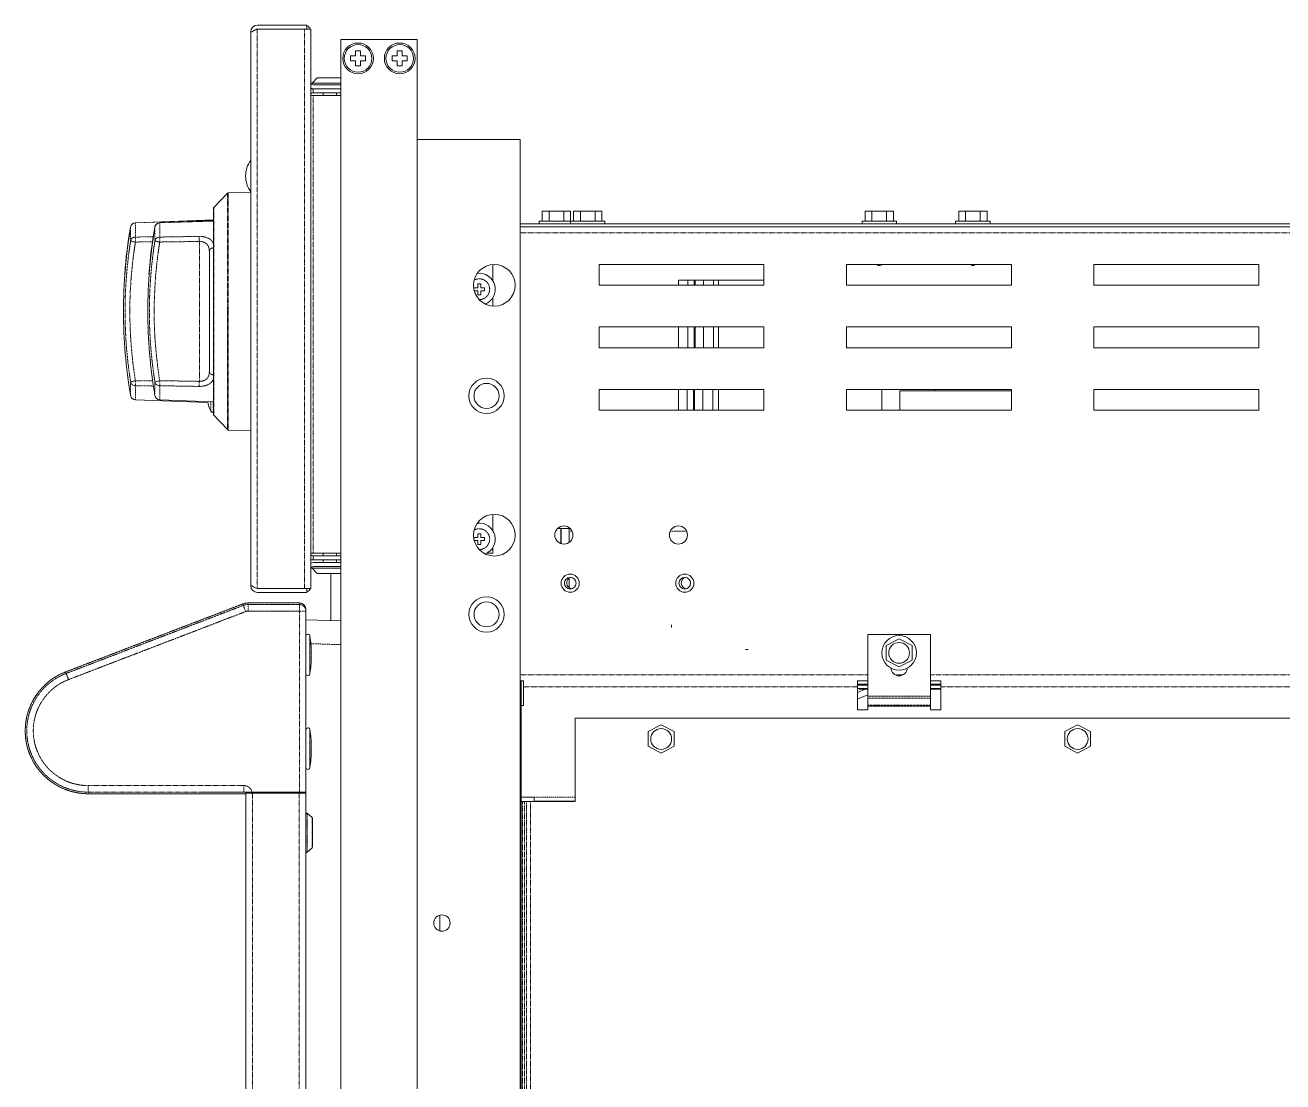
# Model space of a CAD drawing. Header units: millimetres. Extents: x 60499 to 556746, y 248297 to 497145.
# Drawn here: x 446040 to 458720, y 436680 to 447335 of the extents above; entities that cross this region are included whole.
import ezdxf

# ---------------------------------------------------------------- set-up
doc = ezdxf.new("R2010")
doc.units = ezdxf.units.MM
doc.linetypes.add('PHANTOM', pattern=[20, 10, -2, 2, -2, 2, -2])

msp = doc.modelspace()

# ---------------------------------------------------------------- linework, layer by layer
at = {"color": 7, "lineweight": 13, "ltscale": 0.03937}
for p, q in [((448314, 441681), (448314, 447269)), ((448921, 441654), (448921, 447296)), ((449986, 447189), (449222, 447189)), ((449222, 423584), (449222, 447189)), ((449222, 447189), (449991, 447189)), ((449991, 423584), (449991, 447189)), ((449991, 446181), (451032, 446181)), ((451032, 446181), (451032, 424770)), ((447939, 445487), (447939, 444449)), ((447939, 445371), (447151, 445343)), ((447939, 445368), (447151, 445341)), ((451035, 445330), (462679, 445330)), ((451035, 445300), (462679, 445300)), ((447897, 445055), (447897, 443842)), ((453488, 444922), (451826, 444922)), ((455983, 444922), (454320, 444922)), ((458477, 444922), (456814, 444922)), ((453488, 444712), (451826, 444712)), ((455983, 444712), (454320, 444712)), ((458477, 444712), (456814, 444712)), ((447939, 444449), (447939, 443410)), ((453488, 444292), (451826, 444292)), ((455983, 444292), (454320, 444292)), ((458477, 444292), (456814, 444292)), ((453488, 444082), (451826, 444082)), ((455983, 444082), (454320, 444082)), ((458477, 444082), (456814, 444082)), ((447151, 443556), (447882, 443531)), ((453488, 443662), (451826, 443662)), ((455983, 443662), (454320, 443662)), ((455983, 443647), (454859, 443647)), ((458477, 443662), (456814, 443662)), ((453488, 443452), (451826, 443452)), ((455983, 443452), (454320, 443452)), ((458477, 443452), (456814, 443452)), ((448237, 441500), (446447, 440813)), ((446447, 440813), (448237, 441500)), ((448870, 441426), (448870, 439601)), ((448870, 441303), (448870, 439590)), ((451039, 440475), (451039, 424769)), ((451584, 440347), (451584, 439507)), ((451584, 440347), (467001, 440347)), ((448263, 439585), (446675, 439585)), ((448263, 439590), (448263, 423046)), ((448870, 439590), (448870, 423214))]:
    msp.add_line(p, q, dxfattribs=at)
at = {"color": 7, "lineweight": 13, "ltscale": 0.00033329}
for p, q in [((448314, 447269), (448325, 447269)), ((448314, 441681), (448325, 441681))]:
    msp.add_line(p, q, dxfattribs=at)
at = {"color": 7, "linetype": 'PHANTOM', "lineweight": 13, "ltscale": 0.03937}
for p, q in [((448380, 447296), (448380, 441654)), ((448855, 441654), (448855, 447296)), ((448942, 446627), (448942, 442009)), ((448078, 444449), (448078, 445641)), ((448087, 444449), (448087, 445645)), ((447942, 445496), (447942, 444449)), ((451032, 445240), (462706, 445240)), ((447796, 445154), (447796, 444449)), ((447796, 444449), (447796, 443743)), ((447942, 444449), (447942, 443401)), ((448078, 443256), (448078, 444449)), ((448087, 443252), (448087, 444449)), ((448237, 441500), (446447, 440813)), ((446453, 440798), (448240, 441484)), ((446477, 440736), (448263, 441422)), ((448804, 441426), (448804, 439601)), ((451032, 440783), (454536, 440783)), ((455166, 440783), (462094, 440783)), ((454431, 440662), (451065, 440662)), ((461989, 440662), (455270, 440662)), ((448246, 439667), (446675, 439667)), ((447845, 439601), (446675, 439601)), ((446675, 439585), (448263, 439585)), ((448332, 439590), (448332, 423046)), ((448801, 439590), (448801, 423212)), ((451055, 425019), (451055, 439507)), ((451074, 425019), (451074, 439507)), ((451093, 439507), (451093, 425019)), ((451135, 439507), (451135, 425019))]:
    msp.add_line(p, q, dxfattribs=at)
at = {"color": 7, "lineweight": 13, "ltscale": 0.01415}
for p, q in [((448380, 447296), (448855, 447296)), ((448855, 441654), (448380, 441654))]:
    msp.add_line(p, q, dxfattribs=at)
at = {"color": 7, "lineweight": 13, "ltscale": 0.0149}
for p, q in [((448881, 447335), (448381, 447335)), ((448881, 447296), (448381, 447296)), ((448381, 441614), (448881, 441614))]:
    msp.add_line(p, q, dxfattribs=at)
at = {"color": 7, "lineweight": 13, "ltscale": 0.00195}
msp.add_line((448855, 447296), (448921, 447296), dxfattribs=at)
at = {"color": 7, "lineweight": 13, "ltscale": 0.001175}
for p, q in [((448881, 447335), (448881, 447296)), ((448881, 441614), (448881, 441654))]:
    msp.add_line(p, q, dxfattribs=at)
at = {"color": 7, "lineweight": 13, "ltscale": 0.0015}
for p, q in [((449320, 447025), (449320, 446975)), ((449371, 447025), (449320, 447025)), ((449320, 446975), (449371, 446975)), ((449371, 447076), (449371, 447025)), ((449421, 447076), (449371, 447076)), ((449371, 446975), (449371, 446925)), ((449421, 447025), (449421, 447076)), ((449472, 447025), (449421, 447025)), ((449421, 446975), (449472, 446975)), ((449421, 446925), (449421, 446975)), ((449472, 446975), (449472, 447025)), ((449740, 447025), (449740, 446975)), ((449791, 447025), (449740, 447025)), ((449740, 446975), (449791, 446975)), ((449791, 447076), (449791, 447025)), ((449841, 447076), (449791, 447076)), ((449791, 446975), (449791, 446925)), ((449841, 447025), (449841, 447076)), ((449891, 447025), (449841, 447025)), ((449841, 446975), (449891, 446975)), ((449841, 446925), (449841, 446975)), ((449891, 446975), (449891, 447025)), ((449371, 446925), (449421, 446925)), ((449791, 446925), (449841, 446925))]:
    msp.add_line(p, q, dxfattribs=at)
at = {"color": 7, "lineweight": 13, "ltscale": 0.002227}
for p, q in [((448985, 446804), (448932, 446751)), ((448985, 446804), (448932, 446751)), ((448985, 441805), (448932, 441858))]:
    msp.add_line(p, q, dxfattribs=at)
at = {"color": 7, "lineweight": 13, "ltscale": 0.005313}
for p, q in [((448932, 446751), (449110, 446751)), ((448932, 441858), (449110, 441858))]:
    msp.add_line(p, q, dxfattribs=at)
at = {"color": 7, "lineweight": 13, "ltscale": 0.000414751}
msp.add_line((448932, 446751), (448932, 446737), dxfattribs=at)
at = {"color": 7, "lineweight": 13, "ltscale": 0.004881}
msp.add_line((449110, 446733), (448946, 446733), dxfattribs=at)
at = {"color": 7, "lineweight": 13, "ltscale": 0.0082}
for p, q in [((448947, 446733), (449222, 446733)), ((448947, 446693), (449222, 446693)), ((449222, 441916), (448947, 441916)), ((449222, 441876), (448947, 441876))]:
    msp.add_line(p, q, dxfattribs=at)
at = {"color": 7, "lineweight": 13, "ltscale": 0.003738}
for p, q in [((448985, 446804), (449110, 446804)), ((448985, 441805), (449110, 441805))]:
    msp.add_line(p, q, dxfattribs=at)
at = {"color": 7, "lineweight": 13, "ltscale": 0.003325}
for p, q in [((449222, 446804), (449110, 446804)), ((449222, 446751), (449110, 446751)), ((449222, 446733), (449110, 446733)), ((449222, 441858), (449110, 441858)), ((449222, 441805), (449110, 441805))]:
    msp.add_line(p, q, dxfattribs=at)
at = {"color": 7, "lineweight": 13, "ltscale": 0.00062501}
for p, q in [((448921, 446627), (448942, 446627)), ((448921, 442009), (448942, 442009))]:
    msp.add_line(p, q, dxfattribs=at)
at = {"color": 7, "lineweight": 13, "ltscale": 0.0012}
for p, q in [((448942, 446693), (448942, 446653)), ((448942, 441943), (448942, 441983)), ((448870, 441416), (448870, 441375))]:
    msp.add_line(p, q, dxfattribs=at)
at = {"color": 7, "lineweight": 13, "ltscale": 0.00835}
for p, q in [((448942, 446693), (449222, 446693)), ((449222, 446653), (448942, 446653)), ((448942, 446627), (449222, 446627)), ((449222, 442009), (448942, 442009)), ((448942, 441983), (449222, 441983)), ((448942, 441943), (449222, 441943))]:
    msp.add_line(p, q, dxfattribs=at)
at = {"color": 7, "lineweight": 13, "ltscale": 0.000775014}
for p, q in [((449043, 446653), (449043, 446627)), ((449178, 446653), (449178, 446627)), ((449178, 446653), (449178, 446627)), ((451222, 445332), (451222, 445358)), ((451537, 445332), (451537, 445358)), ((451885, 445332), (451885, 445358)), ((449043, 441983), (449043, 442009)), ((449178, 441983), (449178, 442009)), ((449178, 441983), (449178, 442009))]:
    msp.add_line(p, q, dxfattribs=at)
at = {"color": 7, "lineweight": 13, "ltscale": 0.004688}
for q in [(448314, 445971), (448314, 445656)]:
    msp.add_line((448314, 445813), q, dxfattribs=at)
at = {"color": 7, "lineweight": 13, "ltscale": 1.30961e-05}
msp.add_line((448314, 445944), (448314, 445944), dxfattribs=at)
at = {"color": 7, "lineweight": 13, "ltscale": 1.33364e-05}
for p, q in [((448314, 445944), (448314, 445944)), ((448314, 445682), (448314, 445682))]:
    msp.add_line(p, q, dxfattribs=at)
at = {"color": 7, "lineweight": 13, "ltscale": 0.005906}
for p, q in [((447942, 445496), (448078, 445641)), ((447942, 443401), (448078, 443256))]:
    msp.add_line(p, q, dxfattribs=at)
at = {"color": 7, "lineweight": 13, "ltscale": 0.00678}
for p, q in [((448087, 445645), (448314, 445649)), ((448087, 445645), (448314, 445649)), ((448087, 443252), (448314, 443248))]:
    msp.add_line(p, q, dxfattribs=at)
at = {"color": 7, "lineweight": 13, "ltscale": 0.003}
for p, q in [((451253, 445358), (451253, 445459)), ((451322, 445358), (451322, 445459)), ((451470, 445358), (451470, 445459)), ((451539, 445358), (451539, 445459)), ((451568, 445358), (451568, 445459)), ((451637, 445358), (451637, 445459)), ((451785, 445358), (451785, 445459)), ((451854, 445358), (451854, 445459)), ((454508, 445358), (454508, 445459)), ((454576, 445358), (454576, 445459)), ((454724, 445358), (454724, 445459)), ((454793, 445358), (454793, 445459)), ((455452, 445358), (455452, 445459)), ((455521, 445358), (455521, 445459)), ((455669, 445358), (455669, 445459)), ((455738, 445358), (455738, 445459))]:
    msp.add_line(p, q, dxfattribs=at)
at = {"color": 7, "lineweight": 13, "ltscale": 0.002047}
for p, q in [((451253, 445459), (451322, 445459)), ((451568, 445459), (451637, 445459)), ((454508, 445459), (454576, 445459)), ((455452, 445459), (455521, 445459))]:
    msp.add_line(p, q, dxfattribs=at)
at = {"color": 7, "lineweight": 13, "ltscale": 0.004405}
for p, q in [((451322, 445459), (451470, 445459)), ((451637, 445459), (451785, 445459)), ((454576, 445459), (454724, 445459)), ((455521, 445459), (455669, 445459)), ((454851, 441148), (454720, 441079)), ((454982, 441079), (454851, 441148)), ((454720, 441079), (454720, 440931)), ((454982, 440931), (454982, 441079)), ((454720, 440931), (454851, 440863)), ((454851, 440863), (454982, 440931)), ((452452, 440280), (452321, 440211)), ((452583, 440211), (452452, 440280)), ((456651, 440280), (456520, 440211)), ((456782, 440211), (456651, 440280)), ((452321, 440211), (452321, 440063)), ((452583, 440063), (452583, 440211)), ((456520, 440211), (456520, 440063)), ((456782, 440063), (456782, 440211)), ((452321, 440063), (452452, 439994)), ((452452, 439994), (452583, 440063)), ((456520, 440063), (456651, 439994)), ((456651, 439994), (456782, 440063))]:
    msp.add_line(p, q, dxfattribs=at)
at = {"color": 7, "lineweight": 13, "ltscale": 0.002048}
for p, q in [((451470, 445459), (451539, 445459)), ((451785, 445459), (451854, 445459)), ((454724, 445459), (454793, 445459)), ((455669, 445459), (455738, 445459))]:
    msp.add_line(p, q, dxfattribs=at)
at = {"color": 7, "linetype": 'PHANTOM', "lineweight": 13, "ltscale": 1.32163e-06}
for p, q in [((447151, 445341), (447151, 445341)), ((447396, 445341), (447396, 445341))]:
    msp.add_line(p, q, dxfattribs=at)
at = {"color": 7, "linetype": 'PHANTOM', "lineweight": 13, "ltscale": 0.004237}
for p, q in [((447151, 445198), (447151, 445341)), ((447396, 445198), (447396, 445341))]:
    msp.add_line(p, q, dxfattribs=at)
at = {"color": 7, "lineweight": 13, "ltscale": 0.016161}
msp.add_line((447939, 445362), (447396, 445343), dxfattribs=at)
at = {"color": 7, "lineweight": 13, "ltscale": 0.016158}
for p, q in [((447939, 445360), (447396, 445341)), ((447396, 443556), (447939, 443538))]:
    msp.add_line(p, q, dxfattribs=at)
at = {"color": 7, "lineweight": 13, "ltscale": 0.005174}
for p, q in [((451396, 445358), (451222, 445358)), ((451711, 445358), (451537, 445358)), ((454650, 445358), (454477, 445358)), ((455595, 445358), (455421, 445358))]:
    msp.add_line(p, q, dxfattribs=at)
at = {"color": 7, "lineweight": 13, "ltscale": 0.001515}
for p, q in [((451273, 445332), (451222, 445332)), ((451273, 445330), (451222, 445330)), ((451588, 445332), (451537, 445332)), ((451588, 445330), (451537, 445330)), ((454528, 445332), (454477, 445332)), ((454528, 445330), (454477, 445330)), ((455472, 445332), (455421, 445332)), ((455472, 445330), (455421, 445330))]:
    msp.add_line(p, q, dxfattribs=at)
at = {"color": 7, "lineweight": 13, "ltscale": 6.24769e-05}
for p, q in [((451222, 445332), (451222, 445330)), ((451273, 445332), (451273, 445330)), ((451346, 445332), (451346, 445330)), ((451388, 445332), (451388, 445330)), ((451396, 445332), (451396, 445330)), ((451404, 445332), (451404, 445330)), ((451446, 445332), (451446, 445330)), ((451519, 445332), (451519, 445330)), ((451537, 445332), (451537, 445330)), ((451588, 445332), (451588, 445330)), ((451661, 445332), (451661, 445330)), ((451703, 445332), (451703, 445330)), ((451711, 445332), (451711, 445330)), ((451719, 445332), (451719, 445330)), ((451761, 445332), (451761, 445330)), ((451834, 445332), (451834, 445330)), ((451885, 445332), (451885, 445330))]:
    msp.add_line(p, q, dxfattribs=at)
at = {"color": 7, "lineweight": 13, "ltscale": 0.003659}
for p, q in [((451396, 445332), (451273, 445332)), ((451711, 445332), (451588, 445332)), ((454650, 445332), (454528, 445332)), ((454773, 445332), (454650, 445332)), ((455595, 445332), (455472, 445332))]:
    msp.add_line(p, q, dxfattribs=at)
at = {"color": 7, "lineweight": 13, "ltscale": 0.002173}
for p, q in [((451346, 445330), (451273, 445330)), ((451661, 445330), (451588, 445330)), ((451834, 445330), (451761, 445330)), ((454601, 445330), (454528, 445330)), ((455545, 445330), (455472, 445330))]:
    msp.add_line(p, q, dxfattribs=at)
at = {"color": 7, "lineweight": 13, "ltscale": 0.000246664}
for p, q in [((451396, 445330), (451388, 445330)), ((455595, 445330), (455587, 445330))]:
    msp.add_line(p, q, dxfattribs=at)
at = {"color": 7, "lineweight": 13, "ltscale": 0.004303}
msp.add_line((451396, 445358), (451541, 445358), dxfattribs=at)
at = {"color": 7, "lineweight": 13, "ltscale": 0.00366}
for p, q in [((451519, 445332), (451396, 445332)), ((451834, 445332), (451711, 445332)), ((455718, 445332), (455595, 445332))]:
    msp.add_line(p, q, dxfattribs=at)
at = {"color": 7, "lineweight": 13, "ltscale": 0.000247745}
for p, q in [((451404, 445330), (451396, 445330)), ((455604, 445330), (455595, 445330))]:
    msp.add_line(p, q, dxfattribs=at)
at = {"color": 7, "lineweight": 13, "ltscale": 0.002172}
for p, q in [((451519, 445330), (451446, 445330)), ((454773, 445330), (454700, 445330)), ((455718, 445330), (455645, 445330))]:
    msp.add_line(p, q, dxfattribs=at)
at = {"color": 7, "lineweight": 13, "ltscale": 0.000540906}
msp.add_line((451537, 445332), (451519, 445332), dxfattribs=at)
at = {"color": 7, "lineweight": 13, "ltscale": 0.000540786}
msp.add_line((451537, 445330), (451519, 445330), dxfattribs=at)
at = {"color": 7, "lineweight": 13, "ltscale": 0.000246784}
for p, q in [((451711, 445330), (451703, 445330)), ((454650, 445330), (454642, 445330))]:
    msp.add_line(p, q, dxfattribs=at)
at = {"color": 7, "lineweight": 13, "ltscale": 0.005176}
for p, q in [((451711, 445358), (451885, 445358)), ((454650, 445358), (454824, 445358)), ((455595, 445358), (455769, 445358))]:
    msp.add_line(p, q, dxfattribs=at)
at = {"color": 7, "lineweight": 13, "ltscale": 0.000247625}
for p, q in [((451719, 445330), (451711, 445330)), ((454659, 445330), (454650, 445330))]:
    msp.add_line(p, q, dxfattribs=at)
at = {"color": 7, "lineweight": 13, "ltscale": 0.001516}
for p, q in [((451885, 445332), (451834, 445332)), ((451885, 445330), (451834, 445330)), ((454824, 445332), (454773, 445332)), ((454824, 445330), (454773, 445330)), ((455769, 445332), (455718, 445332)), ((455769, 445330), (455718, 445330))]:
    msp.add_line(p, q, dxfattribs=at)
at = {"color": 7, "lineweight": 13, "ltscale": 0.000774954}
for p, q in [((454477, 445332), (454477, 445358)), ((454824, 445332), (454824, 445358)), ((455421, 445332), (455421, 445358)), ((455769, 445332), (455769, 445358)), ((448855, 441654), (448881, 441654))]:
    msp.add_line(p, q, dxfattribs=at)
at = {"color": 7, "lineweight": 13, "ltscale": 6.2537e-05}
for p, q in [((454477, 445332), (454477, 445330)), ((454528, 445332), (454528, 445330)), ((454601, 445332), (454601, 445330)), ((454642, 445332), (454642, 445330)), ((454650, 445332), (454650, 445330)), ((454659, 445332), (454659, 445330)), ((454700, 445332), (454700, 445330)), ((454773, 445332), (454773, 445330)), ((454824, 445332), (454824, 445330)), ((455421, 445332), (455421, 445330)), ((455472, 445332), (455472, 445330)), ((455545, 445332), (455545, 445330)), ((455587, 445332), (455587, 445330)), ((455595, 445332), (455595, 445330)), ((455604, 445332), (455604, 445330)), ((455645, 445332), (455645, 445330)), ((455718, 445332), (455718, 445330)), ((455769, 445332), (455769, 445330))]:
    msp.add_line(p, q, dxfattribs=at)
at = {"color": 7, "linetype": 'PHANTOM', "lineweight": 13, "ltscale": 0.004038}
for p, q in [((447103, 445299), (447103, 445163)), ((447348, 445299), (447348, 445163))]:
    msp.add_line(p, q, dxfattribs=at)
at = {"color": 7, "linetype": 'PHANTOM', "lineweight": 13, "ltscale": 0.00533}
msp.add_line((447151, 445198), (447330, 445201), dxfattribs=at)
at = {"color": 7, "linetype": 'PHANTOM', "lineweight": 13, "ltscale": 0.00151}
for p, q in [((447151, 445198), (447151, 445148)), ((447396, 445198), (447396, 445148))]:
    msp.add_line(p, q, dxfattribs=at)
at = {"color": 7, "linetype": 'PHANTOM', "lineweight": 13, "ltscale": 0.011884}
for p, q in [((447396, 445198), (447796, 445205)), ((447796, 443692), (447396, 443699))]:
    msp.add_line(p, q, dxfattribs=at)
at = {"color": 7, "lineweight": 13, "ltscale": 0.00010537}
msp.add_line((451032, 445300), (451035, 445300), dxfattribs=at)
at = {"color": 7, "linetype": 'PHANTOM', "lineweight": 13, "ltscale": 0.005109}
msp.add_line((447151, 445148), (447323, 445150), dxfattribs=at)
at = {"color": 7, "linetype": 'PHANTOM', "lineweight": 13, "ltscale": 0.011883}
for p, q in [((447396, 445148), (447796, 445154)), ((447796, 443743), (447396, 443750))]:
    msp.add_line(p, q, dxfattribs=at)
at = {"color": 7, "lineweight": 13, "ltscale": 7.50649e-05}
msp.add_line((447045, 444825), (447043, 444825), dxfattribs=at)
at = {"color": 7, "lineweight": 13, "ltscale": 7.49451e-05}
msp.add_line((447290, 444825), (447288, 444825), dxfattribs=at)
at = {"color": 7, "lineweight": 13, "ltscale": 0.004901}
for p, q in [((450755, 444756), (450755, 444921)), ((450755, 442237), (450755, 442402))]:
    msp.add_line(p, q, dxfattribs=at)
at = {"color": 7, "lineweight": 13, "ltscale": 0.00625}
for p, q in [((451826, 444922), (451826, 444712)), ((453488, 444922), (453488, 444712)), ((454320, 444922), (454320, 444712)), ((455983, 444922), (455983, 444712)), ((456814, 444922), (456814, 444712)), ((458477, 444922), (458477, 444712)), ((451826, 444292), (451826, 444082)), ((452625, 444082), (452625, 444292)), ((452721, 444082), (452721, 444292)), ((452784, 444292), (452784, 444082)), ((452794, 444082), (452794, 444292)), ((452878, 444082), (452878, 444292)), ((452979, 444082), (452979, 444292)), ((453029, 444082), (453029, 444292)), ((453488, 444292), (453488, 444082)), ((454320, 444292), (454320, 444082)), ((455983, 444292), (455983, 444082)), ((456814, 444292), (456814, 444082)), ((458477, 444292), (458477, 444082)), ((451826, 443662), (451826, 443452)), ((452625, 443452), (452625, 443662)), ((452714, 443452), (452714, 443662)), ((452778, 443662), (452778, 443452)), ((452788, 443452), (452788, 443662)), ((452871, 443452), (452871, 443662)), ((452972, 443452), (452972, 443662)), ((453029, 443452), (453029, 443662)), ((453488, 443662), (453488, 443452)), ((454320, 443662), (454320, 443452)), ((454675, 443452), (454675, 443662)), ((455983, 443662), (455983, 443452)), ((456814, 443662), (456814, 443452)), ((458477, 443662), (458477, 443452))]:
    msp.add_line(p, q, dxfattribs=at)
at = {"color": 7, "lineweight": 13, "ltscale": 0.000187431}
for p, q in [((454650, 444913), (454644, 444913)), ((455595, 444913), (455589, 444913))]:
    msp.add_line(p, q, dxfattribs=at)
at = {"color": 7, "lineweight": 13, "ltscale": 0.000187551}
for p, q in [((454657, 444913), (454650, 444913)), ((455602, 444913), (455595, 444913))]:
    msp.add_line(p, q, dxfattribs=at)
at = {"color": 7, "lineweight": 13, "ltscale": 0.001187}
for p, q in [((450603, 444727), (450603, 444687)), ((450633, 444687), (450633, 444727)), ((450603, 444687), (450563, 444687)), ((450603, 444657), (450603, 444617)), ((450633, 444617), (450633, 444657)), ((450603, 442167), (450563, 442167)), ((450603, 442138), (450603, 442098)), ((450633, 442098), (450633, 442138))]:
    msp.add_line(p, q, dxfattribs=at)
at = {"color": 7, "lineweight": 13, "ltscale": 0.000875037}
for p, q in [((450633, 444727), (450603, 444727)), ((450603, 444617), (450633, 444617)), ((450633, 442207), (450603, 442207)), ((450603, 442098), (450633, 442098))]:
    msp.add_line(p, q, dxfattribs=at)
at = {"color": 7, "lineweight": 13, "ltscale": 0.002845}
msp.add_line((452625, 444763), (452721, 444763), dxfattribs=at)
at = {"color": 7, "lineweight": 13, "ltscale": 0.001527}
for p, q in [((452625, 444712), (452625, 444763)), ((452721, 444712), (452721, 444763)), ((452784, 444763), (452784, 444712)), ((452794, 444712), (452794, 444763)), ((452878, 444712), (452878, 444763)), ((452979, 444712), (452979, 444763)), ((453029, 444712), (453029, 444763))]:
    msp.add_line(p, q, dxfattribs=at)
at = {"color": 7, "lineweight": 13, "ltscale": 0.001885}
msp.add_line((452784, 444763), (452721, 444763), dxfattribs=at)
at = {"color": 7, "lineweight": 13, "ltscale": 0.000291839}
msp.add_line((452794, 444763), (452784, 444763), dxfattribs=at)
at = {"color": 7, "lineweight": 13, "ltscale": 0.002485}
msp.add_line((452794, 444763), (452878, 444763), dxfattribs=at)
at = {"color": 7, "lineweight": 13, "ltscale": 0.003013}
msp.add_line((452979, 444763), (452878, 444763), dxfattribs=at)
at = {"color": 7, "lineweight": 13, "ltscale": 0.001481}
msp.add_line((452979, 444763), (453029, 444763), dxfattribs=at)
at = {"color": 7, "lineweight": 13, "ltscale": 0.013692}
msp.add_line((453029, 444763), (453488, 444763), dxfattribs=at)
at = {"color": 7, "lineweight": 13, "ltscale": 0.000371017}
for p, q in [((450563, 444687), (450563, 444674)), ((450563, 442167), (450563, 442155))]:
    msp.add_line(p, q, dxfattribs=at)
at = {"color": 7, "lineweight": 13, "ltscale": 0.001074}
for p, q in [((450567, 444657), (450603, 444657)), ((450567, 442138), (450603, 442138))]:
    msp.add_line(p, q, dxfattribs=at)
at = {"color": 7, "lineweight": 13, "ltscale": 0.001188}
for p, q in [((450672, 444687), (450633, 444687)), ((450633, 444657), (450672, 444657)), ((450603, 442207), (450603, 442167)), ((450633, 442167), (450633, 442207)), ((450672, 442167), (450633, 442167)), ((450633, 442138), (450672, 442138))]:
    msp.add_line(p, q, dxfattribs=at)
at = {"color": 7, "lineweight": 13, "ltscale": 0.000874977}
for p, q in [((450672, 444657), (450672, 444687)), ((450672, 442138), (450672, 442167))]:
    msp.add_line(p, q, dxfattribs=at)
at = {"color": 7, "lineweight": 13, "ltscale": 0.002541}
msp.add_line((450755, 444502), (450755, 444588), dxfattribs=at)
at = {"color": 7, "linetype": 'PHANTOM', "lineweight": 13, "ltscale": 0.00404}
for p, q in [((447103, 443734), (447103, 443598)), ((447348, 443734), (447348, 443598))]:
    msp.add_line(p, q, dxfattribs=at)
at = {"color": 7, "linetype": 'PHANTOM', "lineweight": 13, "ltscale": 0.005186}
msp.add_line((447325, 443747), (447151, 443750), dxfattribs=at)
at = {"color": 7, "linetype": 'PHANTOM', "lineweight": 13, "ltscale": 0.005407}
msp.add_line((447333, 443696), (447151, 443699), dxfattribs=at)
at = {"color": 7, "linetype": 'PHANTOM', "lineweight": 13, "ltscale": 0.004238}
for p, q in [((447151, 443556), (447151, 443699)), ((447396, 443556), (447396, 443699))]:
    msp.add_line(p, q, dxfattribs=at)
at = {"color": 7, "lineweight": 13, "ltscale": 0.005777}
msp.add_line((454859, 443452), (454859, 443647), dxfattribs=at)
at = {"color": 7, "lineweight": 13, "ltscale": 0.000473383}
msp.add_line((455212, 443647), (455212, 443662), dxfattribs=at)
at = {"color": 7, "linetype": 'PHANTOM', "lineweight": 13, "ltscale": 0.002852}
msp.add_line((447913, 443443), (447913, 443538), dxfattribs=at)
at = {"color": 7, "linetype": 'PHANTOM', "lineweight": 13, "ltscale": 0.003259}
msp.add_line((447936, 443428), (447936, 443538), dxfattribs=at)
at = {"color": 7, "lineweight": 13, "ltscale": 7.49723e-05}
msp.add_line((447936, 443428), (447939, 443428), dxfattribs=at)
at = {"color": 7, "lineweight": 13, "ltscale": 0.003511}
msp.add_line((451525, 442259), (451407, 442259), dxfattribs=at)
at = {"color": 7, "lineweight": 13, "ltscale": 0.004527}
msp.add_line((451442, 442259), (451442, 442107), dxfattribs=at)
at = {"color": 7, "lineweight": 13, "ltscale": 5.86322e-05}
for p, q in [((451444, 442202), (451442, 442202)), ((451444, 442172), (451442, 442172))]:
    msp.add_line(p, q, dxfattribs=at)
at = {"color": 7, "lineweight": 13, "ltscale": 0.004546}
msp.add_line((451444, 442259), (451444, 442106), dxfattribs=at)
at = {"color": 7, "lineweight": 13, "ltscale": 0.001033}
msp.add_line((451525, 442268), (451525, 442233), dxfattribs=at)
at = {"color": 7, "lineweight": 13, "ltscale": 0.003374}
msp.add_line((451525, 442233), (451525, 442120), dxfattribs=at)
at = {"color": 7, "linetype": 'PHANTOM', "lineweight": 13, "ltscale": 0.000857496}
msp.add_line((451525, 442233), (451554, 442233), dxfattribs=at)
at = {"color": 7, "linetype": 'PHANTOM', "lineweight": 13, "ltscale": 0.004922}
msp.add_line((452543, 442233), (452709, 442233), dxfattribs=at)
at = {"color": 7, "lineweight": 13, "ltscale": 0.001762}
msp.add_line((450755, 442009), (450755, 442068), dxfattribs=at)
at = {"color": 7, "lineweight": 13, "ltscale": 0.000800005}
for p, q in [((449043, 441916), (449043, 441943)), ((449178, 441916), (449178, 441943))]:
    msp.add_line(p, q, dxfattribs=at)
at = {"color": 7, "lineweight": 13, "ltscale": 0.000799525}
msp.add_line((449178, 441916), (449178, 441943), dxfattribs=at)
at = {"color": 7, "lineweight": 13, "ltscale": 0.00192}
msp.add_line((450755, 442009), (450690, 442009), dxfattribs=at)
at = {"color": 7, "lineweight": 13, "ltscale": 0.000414691}
msp.add_line((448932, 441858), (448932, 441872), dxfattribs=at)
at = {"color": 7, "lineweight": 13, "ltscale": 0.014097}
msp.add_line((449120, 441331), (449120, 441805), dxfattribs=at)
at = {"color": 7, "lineweight": 13, "ltscale": 0.000173614}
msp.add_line((448314, 441681), (448320, 441681), dxfattribs=at)
at = {"color": 7, "lineweight": 13, "ltscale": 0.002882}
msp.add_line((451525, 441758), (451525, 441661), dxfattribs=at)
at = {"color": 7, "linetype": 'PHANTOM', "lineweight": 13, "ltscale": 0.000484621}
msp.add_line((448237, 441500), (448240, 441484), dxfattribs=at)
at = {"color": 7, "linetype": 'PHANTOM', "lineweight": 13, "ltscale": 0.001975}
for p, q in [((448240, 441484), (448263, 441422)), ((448288, 441493), (448288, 441426)), ((448804, 441426), (448804, 441493)), ((448870, 441426), (448804, 441426)), ((446453, 440798), (446477, 440736)), ((446675, 439601), (446675, 439667)), ((448246, 439601), (448246, 439667))]:
    msp.add_line(p, q, dxfattribs=at)
at = {"color": 7, "lineweight": 13, "ltscale": 0.015453}
for p, q in [((448804, 441509), (448285, 441509)), ((448285, 441509), (448804, 441509))]:
    msp.add_line(p, q, dxfattribs=at)
at = {"color": 7, "linetype": 'PHANTOM', "lineweight": 13, "ltscale": 0.015453}
msp.add_line((448804, 441509), (448285, 441509), dxfattribs=at)
at = {"color": 7, "linetype": 'PHANTOM', "lineweight": 13, "ltscale": 0.00048468}
msp.add_line((448285, 441509), (448288, 441493), dxfattribs=at)
at = {"color": 7, "linetype": 'PHANTOM', "lineweight": 13, "ltscale": 0.015365}
for p, q in [((448288, 441493), (448804, 441493)), ((448288, 441426), (448804, 441426))]:
    msp.add_line(p, q, dxfattribs=at)
at = {"color": 7, "linetype": 'PHANTOM', "lineweight": 13, "ltscale": 0.000476567}
msp.add_line((448804, 441509), (448804, 441493), dxfattribs=at)
at = {"color": 7, "lineweight": 13, "ltscale": 0.000476567}
msp.add_line((448870, 441442), (448870, 441426), dxfattribs=at)
at = {"color": 7, "lineweight": 13, "ltscale": 0.010482}
msp.add_line((448870, 441340), (449222, 441328), dxfattribs=at)
at = {"color": 7, "lineweight": 13, "ltscale": 0.000864164}
msp.add_line((452556, 441289), (452556, 441260), dxfattribs=at)
at = {"color": 7, "lineweight": 13, "ltscale": 0.01134}
for p, q in [((448870, 441176), (448870, 440795)), ((448870, 440231), (448870, 439850))]:
    msp.add_line(p, q, dxfattribs=at)
at = {"color": 7, "linetype": 'PHANTOM', "lineweight": 13, "ltscale": 0.011557}
for p, q in [((448909, 441180), (448909, 440791)), ((448909, 440235), (448909, 439847))]:
    msp.add_line(p, q, dxfattribs=at)
at = {"color": 7, "lineweight": 13, "ltscale": 0.000135162}
for p, q in [((448909, 441180), (448910, 441175)), ((448909, 440791), (448910, 440796)), ((448909, 440235), (448910, 440230)), ((448909, 439847), (448910, 439851))]:
    msp.add_line(p, q, dxfattribs=at)
at = {"color": 7, "linetype": 'PHANTOM', "lineweight": 13, "ltscale": 0.005646}
for p, q in [((448910, 441175), (448910, 440986)), ((448910, 440986), (448910, 440796)), ((448910, 440230), (448910, 440041)), ((448910, 440041), (448910, 439851))]:
    msp.add_line(p, q, dxfattribs=at)
at = {"color": 7, "lineweight": 13, "ltscale": 0.018535}
for p, q in [((454536, 441192), (454536, 440569)), ((455166, 441192), (455166, 440569))]:
    msp.add_line(p, q, dxfattribs=at)
at = {"color": 7, "lineweight": 13, "ltscale": 0.01875}
msp.add_line((454536, 441192), (455166, 441192), dxfattribs=at)
at = {"color": 7, "linetype": 'PHANTOM', "lineweight": 13, "ltscale": 0.008987}
msp.add_line((448920, 441098), (449222, 441088), dxfattribs=at)
at = {"color": 7, "lineweight": 13, "ltscale": 0.001178}
for p, q in [((448924, 440986), (448924, 441025)), ((448924, 440041), (448924, 440080))]:
    msp.add_line(p, q, dxfattribs=at)
at = {"color": 7, "lineweight": 13, "ltscale": 0.000800305}
msp.add_line((453302, 441039), (453329, 441039), dxfattribs=at)
at = {"color": 7, "lineweight": 13, "ltscale": 0.001035}
for p, q in [((448924, 440951), (448924, 440986)), ((448924, 440006), (448924, 440041))]:
    msp.add_line(p, q, dxfattribs=at)
at = {"color": 7, "lineweight": 13, "ltscale": 0.000736807}
for p, q in [((448924, 440986), (448924, 440961)), ((448924, 440041), (448924, 440016))]:
    msp.add_line(p, q, dxfattribs=at)
at = {"color": 7, "lineweight": 13, "ltscale": 0.000143156}
msp.add_line((448924, 440951), (448924, 440946), dxfattribs=at)
at = {"color": 7, "linetype": 'PHANTOM', "lineweight": 13, "ltscale": 0.000476485}
msp.add_line((446453, 440798), (446447, 440813), dxfattribs=at)
at = {"color": 7, "linetype": 'PHANTOM', "lineweight": 13, "ltscale": 0.002329}
msp.add_line((454811, 440783), (454890, 440783), dxfattribs=at)
at = {"color": 7, "lineweight": 13, "ltscale": 0.000975481}
msp.add_line((451032, 440723), (451065, 440723), dxfattribs=at)
at = {"color": 7, "lineweight": 13, "ltscale": 0.007398}
msp.add_line((451039, 440723), (451039, 440475), dxfattribs=at)
at = {"color": 7, "lineweight": 13, "ltscale": 0.001865}
for p, q in [((451065, 440725), (451065, 440662)), ((454431, 440725), (454431, 440662)), ((455270, 440724), (455270, 440662))]:
    msp.add_line(p, q, dxfattribs=at)
at = {"color": 7, "lineweight": 13, "ltscale": 0.005635}
msp.add_line((451065, 440662), (451065, 440473), dxfattribs=at)
at = {"color": 7, "lineweight": 13, "ltscale": 0.003125}
for p, q in [((454431, 440723), (454536, 440723)), ((454536, 440691), (454431, 440691)), ((454536, 440678), (454431, 440678)), ((454431, 440645), (454536, 440645)), ((455166, 440723), (455270, 440723)), ((455270, 440691), (455166, 440691)), ((455270, 440678), (455166, 440678)), ((455166, 440645), (455270, 440645)), ((454536, 440431), (454431, 440431)), ((455270, 440431), (455166, 440431))]:
    msp.add_line(p, q, dxfattribs=at)
at = {"color": 7, "lineweight": 13, "ltscale": 0.006885}
for p, q in [((454431, 440662), (454431, 440431)), ((455270, 440662), (455270, 440431))]:
    msp.add_line(p, q, dxfattribs=at)
at = {"color": 7, "lineweight": 13, "ltscale": 0.002523}
msp.add_line((454509, 440639), (454431, 440607), dxfattribs=at)
msp.add_line((454509, 440639), (454431, 440607), dxfattribs=at)
at = {"color": 7, "lineweight": 13, "ltscale": 0.000163341}
msp.add_line((454448, 440639), (454448, 440645), dxfattribs=at)
at = {"color": 7, "lineweight": 13, "ltscale": 0.002594}
msp.add_line((454536, 440639), (454448, 440639), dxfattribs=at)
at = {"color": 7, "lineweight": 13, "ltscale": 0.000705749}
msp.add_line((455189, 440639), (455166, 440639), dxfattribs=at)
at = {"color": 7, "lineweight": 13, "ltscale": 0.002419}
msp.add_line((455270, 440639), (455189, 440639), dxfattribs=at)
at = {"color": 7, "lineweight": 13, "ltscale": 0.00337}
msp.add_line((454536, 440582), (454431, 440540), dxfattribs=at)
at = {"color": 7, "lineweight": 13, "ltscale": 0.000637865}
for p, q in [((454536, 440569), (454536, 440548)), ((455166, 440569), (455166, 440548))]:
    msp.add_line(p, q, dxfattribs=at)
at = {"color": 7, "linetype": 'PHANTOM', "lineweight": 13, "ltscale": 0.01875}
for p, q in [((455166, 440569), (454536, 440569)), ((455166, 440548), (454536, 440548)), ((454536, 440477), (455166, 440477)), ((454536, 440467), (455166, 440467))]:
    msp.add_line(p, q, dxfattribs=at)
at = {"color": 7, "lineweight": 13, "ltscale": 0.002087}
for p, q in [((454536, 440548), (454536, 440477)), ((455166, 440548), (455166, 440477))]:
    msp.add_line(p, q, dxfattribs=at)
at = {"color": 7, "linetype": 'PHANTOM', "lineweight": 13, "ltscale": 0.000224917}
msp.add_line((451032, 440475), (451039, 440475), dxfattribs=at)
at = {"color": 7, "lineweight": 13, "ltscale": 0.000750324}
msp.add_line((451065, 440473), (451039, 440473), dxfattribs=at)
at = {"color": 7, "lineweight": 13, "ltscale": 0.000299258}
msp.add_line((454536, 440467), (454536, 440477), dxfattribs=at)
at = {"color": 7, "lineweight": 13, "ltscale": 0.001096}
for p, q in [((454536, 440467), (454536, 440431)), ((455166, 440431), (455166, 440467))]:
    msp.add_line(p, q, dxfattribs=at)
at = {"color": 7, "lineweight": 13, "ltscale": 0.000299289}
msp.add_line((455166, 440467), (455166, 440477), dxfattribs=at)
at = {"color": 7, "lineweight": 13, "ltscale": 0.000143126}
msp.add_line((448924, 440006), (448924, 440001), dxfattribs=at)
at = {"color": 7, "linetype": 'PHANTOM', "lineweight": 13, "ltscale": 0.000476507}
msp.add_line((446675, 439601), (446675, 439585), dxfattribs=at)
at = {"color": 7, "lineweight": 13, "ltscale": 0.011942}
msp.add_line((448246, 439601), (447845, 439601), dxfattribs=at)
at = {"color": 7, "lineweight": 13, "ltscale": 0.002424}
msp.add_line((448328, 439601), (448246, 439601), dxfattribs=at)
at = {"color": 7, "lineweight": 13, "ltscale": 0.000327824}
msp.add_line((448263, 439601), (448263, 439590), dxfattribs=at)
at = {"color": 7, "lineweight": 13, "ltscale": 0.00205}
for p, q in [((448263, 439590), (448332, 439590)), ((448801, 439590), (448870, 439590))]:
    msp.add_line(p, q, dxfattribs=at)
at = {"color": 7, "lineweight": 13, "ltscale": 0.000328484}
for p, q in [((448303, 439601), (448303, 439590)), ((448303, 439590), (448303, 439601)), ((448408, 439590), (448408, 439601)), ((448408, 439601), (448408, 439590)), ((448803, 439590), (448803, 439601)), ((448828, 439601), (448828, 439590)), ((448830, 439601), (448830, 439590))]:
    msp.add_line(p, q, dxfattribs=at)
at = {"color": 7, "lineweight": 13, "ltscale": 0.014176}
msp.add_line((448804, 439601), (448328, 439601), dxfattribs=at)
at = {"color": 7, "lineweight": 13, "ltscale": 0.013975}
msp.add_line((448332, 439590), (448801, 439590), dxfattribs=at)
at = {"color": 7, "lineweight": 13, "ltscale": 0.000328535}
msp.add_line((448459, 439601), (448460, 439590), dxfattribs=at)
at = {"color": 7, "linetype": 'PHANTOM', "lineweight": 13, "ltscale": 0.000328484}
msp.add_line((448790, 439590), (448790, 439601), dxfattribs=at)
at = {"color": 7, "lineweight": 13, "ltscale": 0.001975}
msp.add_line((448870, 439601), (448804, 439601), dxfattribs=at)
at = {"color": 7, "lineweight": 13, "ltscale": 0.003874}
msp.add_line((451170, 439549), (451039, 439549), dxfattribs=at)
at = {"color": 7, "lineweight": 13, "ltscale": 0.000469058}
msp.add_line((451039, 439507), (451055, 439507), dxfattribs=at)
at = {"color": 7, "lineweight": 13, "ltscale": 0.000547995}
msp.add_line((451055, 439507), (451074, 439507), dxfattribs=at)
at = {"color": 7, "lineweight": 13, "ltscale": 0.000591008}
msp.add_line((451093, 439507), (451074, 439507), dxfattribs=at)
at = {"color": 7, "lineweight": 13, "ltscale": 0.001248}
msp.add_line((451135, 439507), (451093, 439507), dxfattribs=at)
at = {"color": 7, "lineweight": 13, "ltscale": 0.013344}
msp.add_line((451135, 439507), (451584, 439507), dxfattribs=at)
at = {"color": 7, "linetype": 'PHANTOM', "lineweight": 13, "ltscale": 0.012326}
msp.add_line((451170, 439549), (451584, 439549), dxfattribs=at)
at = {"color": 7, "lineweight": 13, "ltscale": 0.00119}
msp.add_line((451170, 439509), (451170, 439549), dxfattribs=at)
at = {"color": 7, "lineweight": 13, "ltscale": 0.012326}
msp.add_line((451170, 439509), (451584, 439509), dxfattribs=at)
at = {"color": 7, "lineweight": 13, "ltscale": 0.011346}
msp.add_line((448870, 439382), (448870, 439001), dxfattribs=at)
at = {"color": 7, "linetype": 'PHANTOM', "lineweight": 13, "ltscale": 0.01171}
msp.add_line((448884, 439388), (448884, 438995), dxfattribs=at)
at = {"color": 7, "lineweight": 13, "ltscale": 0.001948}
for p, q in [((448884, 439388), (448932, 439344)), ((448884, 438995), (448932, 439040))]:
    msp.add_line(p, q, dxfattribs=at)
at = {"color": 7, "linetype": 'PHANTOM', "lineweight": 13, "ltscale": 0.009046}
msp.add_line((448932, 439040), (448932, 439344), dxfattribs=at)
at = {"color": 7, "lineweight": 13, "ltscale": 0.008317}
msp.add_line((448937, 439052), (448937, 439331), dxfattribs=at)
at = {"color": 7, "lineweight": 13, "ltscale": 0.004737}
msp.add_line((450221, 438202), (450221, 438361), dxfattribs=at)
at = {"color": 7, "lineweight": 13, "ltscale": 0.03937}
for points in [[(448325, 447269), (448341, 447278), (448353, 447284), (448380, 447296)], [(448380, 441654), (448354, 441665), (448342, 441671), (448325, 441681)], [(448921, 441654), (448920, 441654), (448920, 441654), (448912, 441654), (448855, 441654)]]:
    msp.add_lwpolyline(points, dxfattribs=at)
at = {"color": 7, "linetype": 'PHANTOM', "lineweight": 13, "ltscale": 0.03937}
for points in [[(447796, 445205), (447819, 445204), (447848, 445200), (447870, 445193), (447887, 445186), (447901, 445178), (447911, 445169), (447920, 445161), (447927, 445151), (447933, 445142), (447939, 445130)], [(447095, 444449), (447096, 444549), (447100, 444661), (447108, 444786), (447110, 444812), (447123, 444940), (447135, 445036), (447151, 445148)], [(447103, 445163), (447104, 445162), (447105, 445161), (447116, 445156), (447132, 445151), (447151, 445148)], [(447341, 444449), (447342, 444549), (447346, 444661), (447353, 444786), (447355, 444812), (447368, 444940), (447380, 445036), (447396, 445148)], [(447348, 445163), (447349, 445162), (447350, 445161), (447361, 445156), (447377, 445151), (447396, 445148)], [(447796, 445154), (447812, 445153), (447829, 445151), (447845, 445145), (447858, 445138), (447870, 445129), (447879, 445117), (447887, 445104), (447893, 445088), (447896, 445072), (447897, 445055)], [(447151, 443750), (447133, 443872), (447122, 443960), (447111, 444080), (447102, 444200), (447097, 444322), (447095, 444449)], [(447396, 443750), (447378, 443872), (447368, 443960), (447356, 444080), (447347, 444200), (447342, 444322), (447341, 444449)], [(447897, 443842), (447896, 443824), (447892, 443807), (447887, 443792), (447879, 443779), (447868, 443767), (447856, 443758), (447843, 443751), (447827, 443746), (447812, 443744), (447796, 443743)], [(447103, 443734), (447104, 443735), (447105, 443736), (447112, 443740), (447123, 443743), (447151, 443750)], [(447151, 443750), (447151, 443699), (447151, 443699)], [(447348, 443734), (447349, 443735), (447350, 443736), (447357, 443740), (447368, 443743), (447396, 443750)], [(447396, 443750), (447396, 443699), (447396, 443699)], [(447939, 443768), (447934, 443757), (447928, 443747), (447922, 443738), (447914, 443730), (447904, 443722), (447891, 443714), (447875, 443706), (447856, 443700), (447830, 443695), (447798, 443692), (447796, 443692)]]:
    msp.add_lwpolyline(points, dxfattribs=at)
at = {"color": 7, "lineweight": 13, "ltscale": 0.03937}
for centre, radius in [((449396, 447000), 155), ((449816, 447000), 155), ((450770, 444712), 210), ((450691, 443597), 178), ((450691, 443597), 126), ((450770, 442192), 210), ((451471, 442194), 91.5), ((452626, 442194), 91.5), ((451535, 441708), 91.5), ((452690, 441708), 91.5), ((451535, 441708), 58.8), ((452690, 441708), 58.8), ((450691, 441393), 178), ((450691, 441393), 126), ((454851, 441005), 174), ((454851, 441005), 105), ((452452, 440137), 105), ((456651, 440137), 105), ((450242, 438281), 82.3)]:
    msp.add_circle(centre, radius, dxfattribs=at)
for centre, radius, start, end in [((448381, 447269), 66.3, 90, 180), ((448902, 446042), 1357, 112.6062, 113.427), ((448381, 447269), 26.9, 91.8633, 134.2029), ((448855, 447270), 65.5, 23.418, 66.5823), ((449396, 447000), 139, 0, 180), ((449816, 447000), 139, 0, 180), ((449396, 447000), 139, 180, 0), ((449816, 447000), 139, 180, 0), ((448947, 446759), 26, 180, 270), ((448947, 446759), 65.5, 246.5785, 270), ((448942, 446627), 66.3, 90, 108.4492), ((448942, 446627), 26, 90, 143.7527), ((448526, 445813), 264, 143.4053, 180), ((448526, 445813), 264, 180, 216.5947), ((448087, 445633), 12.6, 91, 137), ((448087, 445633), 12.6, 91, 137), ((447951, 445487), 12.6, 137, 180), ((447153, 445290), 52.9, 92, 170.2862), ((447153, 445290), 50.4, 92, 170.2862), ((447398, 445290), 52.9, 92, 170.2862), ((447398, 445290), 50.4, 92, 170.2862), ((451035, 445360), 29.8, 263.1453, 270), ((452070, 444449), 5039, 170.2862, 180), ((452070, 444449), 5041, 170.2862, 175.7179), ((452070, 444449), 5039, 170.2862, 175.7179), ((452315, 444449), 5039, 170.2862, 180), ((452315, 444449), 5041, 170.2862, 175.7179), ((452315, 444449), 5039, 170.2862, 175.7179), ((451036, 445360), 59.7, 266.4704, 269.8849), ((450618, 444672), 161, 291.9626, 97.2688), ((452070, 444449), 5039, 180, 189.7138), ((452315, 444449), 5039, 180, 189.7138), ((447153, 443607), 50.4, 189.7138, 268), ((447398, 443607), 50.4, 189.7138, 268), ((448265, 443617), 393, 191.3765, 206.3553), ((447936, 443454), 26, 206.3553, 270), ((447951, 443410), 12.6, 180, 223), ((448087, 443265), 12.6, 223, 269), ((450618, 442152), 161, 291.9626, 97.2688), ((448942, 442009), 26, 216.2473, 270), ((448942, 442009), 66.3, 251.5508, 270), ((448947, 441850), 65.5, 90, 113.4194), ((448947, 441850), 26, 90, 180), ((448381, 441681), 66.3, 180, 270), ((448381, 441681), 26.9, 225.7982, 268.1364), ((448855, 441680), 65.5, 293.4177, 337.178), ((451558, 441710), 58.8, 105.7345, 262.7261), ((452713, 441710), 58.8, 105.7341, 262.7257), ((448285, 441374), 134, 90, 111), ((448285, 441374), 134, 90, 111), ((448804, 441442), 66.3, 360, 90), ((448804, 441442), 66.3, 360, 90), ((448890, 441176), 19.5, 10.8078, 180), ((448112, 441025), 812, 358.9209, 10.6466), ((448112, 440946), 812, 349.3534, 1.0791), ((446675, 440220), 635, 111, 270), ((448890, 440795), 19.5, 180, 349.1922), ((454851, 440855), 82.3, 181.965, 358.0317), ((448890, 440231), 19.5, 10.8078, 180), ((448112, 440081), 812, 358.9209, 10.6466), ((448112, 440001), 812, 349.3534, 1.0791), ((448890, 439850), 19.5, 180, 349.1922), ((448879, 439382), 8.4, 46.8476, 180), ((448921, 439331), 16.8, 360, 46.8476), ((448879, 439001), 8.4, 180, 313.1524), ((448921, 439052), 16.8, 313.1524, 0)]:
    msp.add_arc(centre, radius, start, end, dxfattribs=at)
at = {"color": 7, "linetype": 'PHANTOM', "lineweight": 13, "ltscale": 0.03937}
for centre, radius, start, end in [((450618, 444672), 105, 270, 119.3047), ((450618, 442152), 105, 270, 119.3047), ((448285, 441374), 134, 90.0016, 110.9984), ((448288, 441358), 134, 90.0016, 110.9984), ((448288, 441358), 68, 90, 111), ((446675, 440220), 635, 111, 270), ((446675, 440220), 619, 111, 270), ((446675, 440220), 553, 111, 270), ((448246, 439584), 83.1, 11.6634, 89.9963)]:
    msp.add_arc(centre, radius, start, end, dxfattribs=at)
for centre, major_axis, ratio, start_param, end_param in [((447153, 445156), (50.4, 0), 0.84039, 1.605703, 2.972054), ((447398, 445156), (50.4, 0), 0.84039, 1.605703, 2.972054), ((447797, 445163), (0.8, -50.4), 0.038234, 3.725166, 4.88107), ((449211, 444449), (0, -3149), 0.687167, 4.483487, 4.71236), ((449456, 444449), (0, -3149), 0.687167, 4.483487, 4.71236), ((447947, 445055), (-50.4, 0), 0.704034, 4.879837, 6.283185), ((449205, 444448), (1, -3145), 0.686181, 4.711866, 4.941073), ((449450, 444448), (1, -3145), 0.686181, 4.711866, 4.941073), ((447947, 443842), (50.4, 0), 0.704027, 3.141579, 4.544905), ((447153, 443741), (50.4, 0), 0.84039, 3.311131, 4.677482), ((447398, 443741), (50.4, 0), 0.84039, 3.311131, 4.677482), ((447797, 443735), (-0.8, -50.4), 0.038234, 4.543549, 5.699571), ((448804, 441442), (66.3, 0), 0.999848, 6.283185, 7.853982), ((448804, 441426), (66.3, 0), 0.999848, 6.283185, 7.853982)]:
    msp.add_ellipse(centre, major_axis=major_axis, ratio=ratio, start_param=start_param, end_param=end_param, dxfattribs=at)
at = {"color": 7, "lineweight": 13, "ltscale": 0.03937}
for centre, major_axis, start_param, end_param in [((454650, 444946), (0, -33.6), 5.487794, 6.094569), ((454650, 444946), (0, 33.6), 3.330209, 3.936984), ((455595, 444946), (0, -33.6), 5.48848, 6.094569), ((455595, 444946), (0, 33.6), 3.330209, 3.936298)]:
    msp.add_ellipse(centre, major_axis=major_axis, ratio=1, start_param=start_param, end_param=end_param, dxfattribs=at)

doc.saveas('drawing.dxf')
